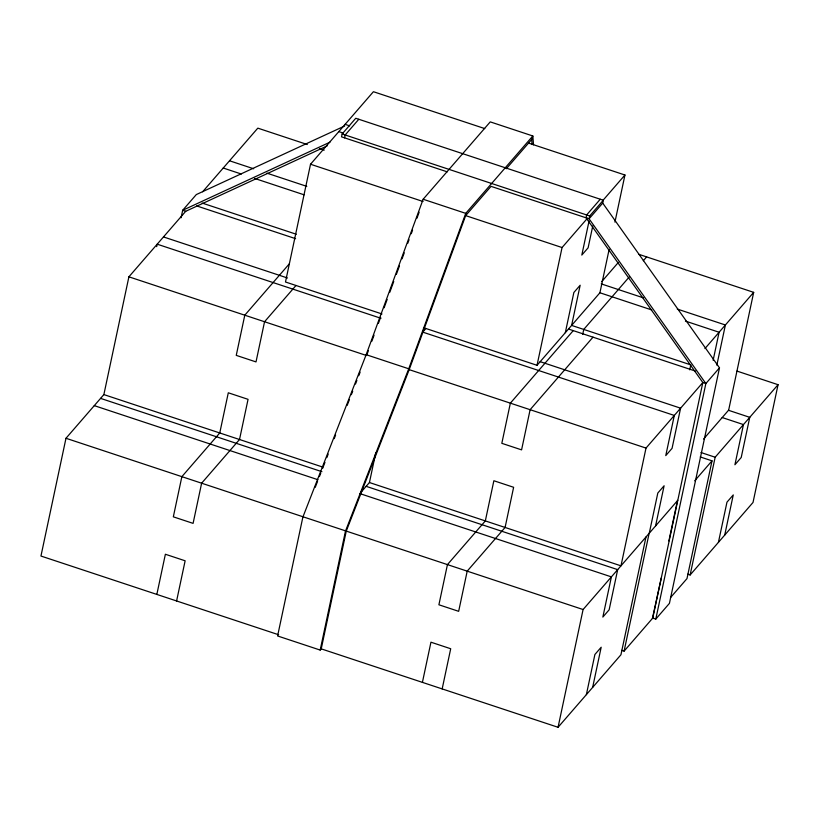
<?xml version="1.0" encoding="UTF-8"?>
<svg xmlns="http://www.w3.org/2000/svg" width="819" height="819" viewBox="0 0 819 819"><rect width="100%" height="100%" fill="white"/><g stroke="black" fill="none" stroke-linecap="round" stroke-linejoin="round"><path stroke-width="1.23" d="M327.18 145.895L185.718 211.292L128.9 276.822L103.87 394.584L65.981 438.278L40.95 556.04L278.644 634.756M156.685 246.621L157.197 244.185L380.968 318.294M181.091 217.762L182.678 210.288L196.304 194.574L344.717 125.952M156.838 594.42L165.377 554.248L185.135 560.79L176.597 600.962M484.756 128.583L373.413 91.708L310.524 164.24L285.483 282.002L381.992 313.964M533.527 144.83L532.831 135.974L490.253 121.877L423.147 199.252L366.165 354.688L302.866 517.117L277.6 635.964L320.188 650.071L321.232 648.863L346.263 531.101L409.183 369.645L465.663 215.612L491.031 186.353L589.076 218.816L602.702 203.102L603.306 200.235L355.763 118.264L342.137 133.978L341.533 136.845L447.235 171.847M344.574 137.848L345.178 134.981L358.814 119.267M320.188 650.071L345.444 531.224L408.742 368.785L465.735 213.36L532.831 135.974L531.695 139.465L532.094 144.553M360.636 492.68L369.441 482.534L375.757 452.784M422.409 682.37L430.948 642.198L450.706 648.74L442.168 688.912M423.525 327.713L537.029 365.305L562.059 247.543L587.438 218.274M586.035 217.813L586.639 214.947L600.266 199.232M603.306 200.235L589.68 215.95L589.076 218.816L705.865 383.548L655.804 619.082L652.763 618.069L624.098 651.136L621.682 650.337M565.325 332.668L573.863 292.496L580.159 285.237L571.621 325.409L690.796 364.885L689.741 369.84M589.066 220.987L581.818 255.078L588.114 247.819L592.772 225.911M582.719 334.306L583.752 329.433L629.166 277.068M537.029 365.305L599.918 292.772L609.141 249.385M614.936 222.113L624.948 175.01L528.552 143.09M321.232 648.863L558.056 727.292L583.087 609.531L677.794 500.307M586.363 694.655L594.901 654.483L601.187 647.225L592.649 687.397M602.702 203.102L719.491 367.833L705.865 383.548L702.825 382.545L646.007 448.075L620.976 565.837L369.441 482.534M645.976 536.998L620.945 654.76L558.056 727.292M624.098 651.136L649.129 533.374M649.272 533.2L657.811 493.028L664.107 485.769L655.569 525.941M652.395 618.499L661.302 577.897M677.426 500.737L668.888 540.909L669.256 540.479M652.763 618.069L702.825 382.545L586.773 218.857M713.144 360.247L719.092 332.248L685.421 321.089M716.84 365.161L725.388 324.989L677.272 309.06M719.491 367.833L669.43 603.368L655.804 619.082M700.214 456.93L712.018 460.841L686.987 578.603L670.505 597.604M687.714 574.18L690.13 574.979L715.161 457.217L778.05 384.695L737.008 371.099M638.656 254.259L753.685 292.352L728.654 410.114L703.593 439.015M718.427 542.342L726.965 502.17L733.261 494.922L724.723 535.094M778.05 384.695L753.019 502.457L690.13 574.979M367.035 354.351L368.345 350.767M371.846 341.216L374.037 335.237M378.419 323.3L380.61 317.332M384.111 307.78L387.172 299.426M389.803 292.26L393.744 281.511M396.365 274.345L399.437 265.991M402.057 258.824L404.248 252.856M407.749 243.304L409.06 239.721M411.251 233.753L412.561 230.17M416.943 218.233L419.133 212.254M315.243 487.315L317.557 481.377M319.41 476.627L320.792 473.065M322.645 468.325L324.959 462.387M326.812 457.637L328.204 454.074M334.213 438.646L335.606 435.084M347.164 405.405L349.478 399.467M351.331 394.717L352.723 391.154M355.497 384.029L356.879 380.466M358.732 375.726L360.125 372.164M202.641 191.779L257.821 128.143L307.32 144.533M289.363 263.79L244.789 315.202L236.251 355.374L256.009 361.916L264.547 321.744L295.997 285.483M506.306 168.734L531.695 139.465M425.911 328.501L422.768 332.135L674.303 415.438L665.765 455.61L672.061 448.351L680.599 408.179L540.171 361.681M602.702 200.665L624.948 175.01M601.76 281.582L618.406 262.377M573.249 330.62L510.36 403.153L501.822 443.325L521.58 449.866L530.118 409.695L593.007 337.162M643.314 260.749L646.641 256.9M704.944 348.566L753.685 292.352M694.717 480.794L712.018 460.841M329.934 142.199L182.678 210.288L185.718 211.292M345.106 124.345L349.621 125.839M338.82 131.603L343.325 133.098M342.137 133.978L589.68 215.95M319.39 148.526L324.222 150.133M423.147 199.252L465.735 213.36M310.524 164.24L423.075 201.515M465.663 215.612L562.059 247.543M229.525 160.78L253.665 168.775M266.943 173.167L306.787 186.363M601.228 283.876L643.601 297.911M223.229 168.028L241.339 174.027M254.617 178.429L304.115 194.82M599.918 292.772L651.74 309.94M202.18 203.071L296.335 234.254M196.621 205.897L295.608 238.677M568.468 329.043L695.618 371.15M728.5 410.288L749.754 417.332L741.215 457.504L734.919 464.752L743.457 424.58L722.215 417.547M163.483 236.937L287.479 277.989M700.992 452.528L715.161 457.217M128.9 276.822L366.595 355.538L366.165 354.688L408.742 368.785L409.183 369.645L646.007 448.075M103.87 394.584L322.809 467.096M100.573 398.382L321.928 471.693M366.144 486.332L617.68 569.635L609.141 609.807L602.856 617.065L611.394 576.883L359.848 493.591M94.277 405.64L318.059 479.75M65.981 438.278L583.087 609.531M181.869 476.658L173.331 516.83L193.089 523.372L201.628 483.2L239.517 439.506L248.055 399.334L228.296 392.792L219.758 432.964L181.869 476.658M447.44 564.598L438.902 604.78L458.66 611.322L467.199 571.15L505.088 527.456L513.626 487.285L493.867 480.743L485.329 520.915L447.44 564.598"/></g></svg>
